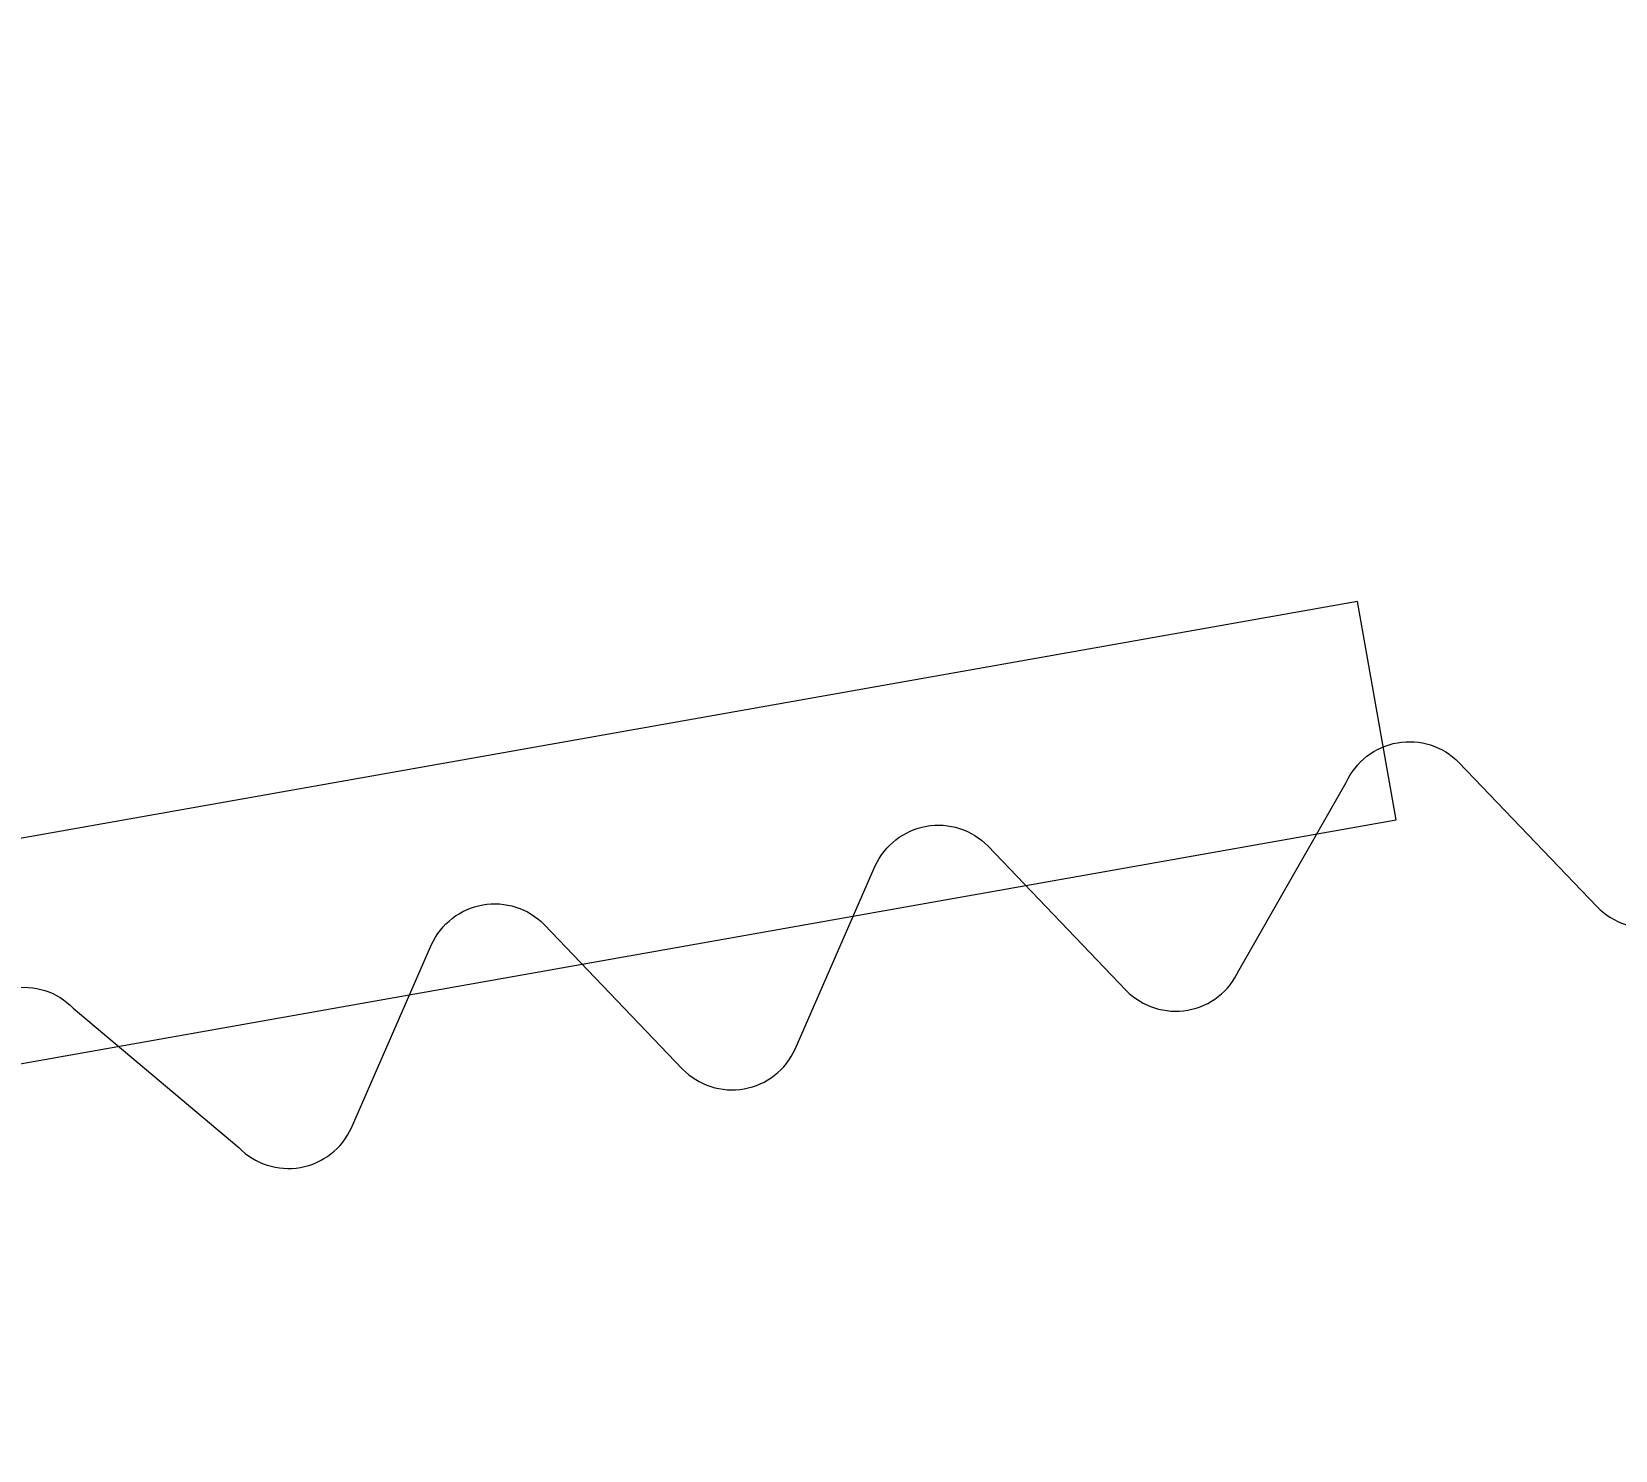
# Model space of a CAD drawing. Header units: millimetres. Extents: x -434100 to 9270898, y 0 to 249028.
# Drawn here: x 75438.29 to 75445.25, y 106329.31 to 106335.55 of the extents above; entities that cross this region are included whole.
import ezdxf
from ezdxf import colors
from ezdxf.entities.mleader import LeaderData, LeaderLine
from ezdxf.math import Vec2, Vec3

# ---------------------------------------------------------------- set-up
doc = ezdxf.new("R2010")
doc.units = ezdxf.units.MM
doc.header["$MEASUREMENT"] = 0
doc.layers.get('0').update_dxf_attribs({"color": 250, "lineweight": 9})
for name, color, linetype, lineweight in [('АР_Отметки', 250, 'Continuous', 15), ('АР_Размеры', 175, 'Continuous', 9), ('АР_Сущ Несущая стена', 216, 'Continuous', 30)]:
    doc.layers.add(name, color=color, linetype=linetype, lineweight=lineweight)
doc.styles.add('ISOCPEUR', font='isocpeur.TTF', dxfattribs={"width": 0.7})

# ---------------------------------------------------------------- blocks, each defined once
blk = doc.blocks.new('_DotSmall')
at = {"color": 0, "linetype": 'ByBlock', "const_width": 0.5}
blk.add_lwpolyline([(-0.0625, 0, 1), (0.0625, 0, 1)], format="xyb", close=True, dxfattribs=at)

msp = doc.modelspace()

# ---------------------------------------------------------------- linework, layer by layer
at = {"layer": 'АР_Размеры', "color": 5}
msp.add_lwpolyline([(75394.0069, 106323.1685), (75444.2877, 106332.0801), (75444.1174, 106333.0406), (75393.8367, 106324.129)], close=True, dxfattribs=at)
msp.add_lwpolyline([(75394.0069, 106323.1685), (75444.2877, 106332.0801), (75444.1174, 106333.0406), (75393.8367, 106324.129)], close=True, dxfattribs=at)
msp.add_lwpolyline([(75394.0069, 106323.1685), (75444.2877, 106332.0801), (75444.1174, 106333.0406), (75393.8367, 106324.129)], close=True, dxfattribs=at)
msp.add_lwpolyline([(75394.0069, 106323.1685), (75444.2877, 106332.0801), (75444.1174, 106333.0406), (75393.8367, 106324.129)], close=True, dxfattribs=at)
msp.add_lwpolyline([(75394.0069, 106323.1685), (75444.2877, 106332.0801), (75444.1174, 106333.0406), (75393.8367, 106324.129)], close=True, dxfattribs=at)
msp.add_lwpolyline([(75394.0069, 106323.1685), (75444.2877, 106332.0801), (75444.1174, 106333.0406), (75393.8367, 106324.129)], close=True, dxfattribs=at)
msp.add_lwpolyline([(75394.0069, 106323.1685), (75444.2877, 106332.0801), (75444.1174, 106333.0406), (75393.8367, 106324.129)], close=True, dxfattribs=at)
msp.add_lwpolyline([(75394.0069, 106323.1685), (75444.2877, 106332.0801), (75444.1174, 106333.0406), (75393.8367, 106324.129)], close=True, dxfattribs=at)
msp.add_lwpolyline([(75394.0069, 106323.1685), (75444.2877, 106332.0801), (75444.1174, 106333.0406), (75393.8367, 106324.129)], close=True, dxfattribs=at)
msp.add_lwpolyline([(75394.0069, 106323.1685), (75444.2877, 106332.0801), (75444.1174, 106333.0406), (75393.8367, 106324.129)], close=True, dxfattribs=at)
msp.add_lwpolyline([(75394.0069, 106323.1685), (75444.2877, 106332.0801), (75444.1174, 106333.0406), (75393.8367, 106324.129)], close=True, dxfattribs=at)
msp.add_lwpolyline([(75394.0069, 106323.1685), (75444.2877, 106332.0801), (75444.1174, 106333.0406), (75393.8367, 106324.129)], close=True, dxfattribs=at)
msp.add_lwpolyline([(75394.0069, 106323.1685), (75444.2877, 106332.0801), (75444.1174, 106333.0406), (75393.8367, 106324.129)], close=True, dxfattribs=at)
msp.add_lwpolyline([(75394.0069, 106323.1685), (75444.2877, 106332.0801), (75444.1174, 106333.0406), (75393.8367, 106324.129)], close=True, dxfattribs=at)
msp.add_lwpolyline([(75394.0069, 106323.1685), (75444.2877, 106332.0801), (75444.1174, 106333.0406), (75393.8367, 106324.129)], close=True, dxfattribs=at)
msp.add_lwpolyline([(75394.0069, 106323.1685), (75444.2877, 106332.0801), (75444.1174, 106333.0406), (75393.8367, 106324.129)], close=True, dxfattribs=at)
msp.add_lwpolyline([(75394.0069, 106323.1685), (75444.2877, 106332.0801), (75444.1174, 106333.0406), (75393.8367, 106324.129)], close=True, dxfattribs=at)
msp.add_lwpolyline([(75394.0069, 106323.1685), (75444.2877, 106332.0801), (75444.1174, 106333.0406), (75393.8367, 106324.129)], close=True, dxfattribs=at)
msp.add_lwpolyline([(75394.0069, 106323.1685), (75444.2877, 106332.0801), (75444.1174, 106333.0406), (75393.8367, 106324.129)], close=True, dxfattribs=at)
msp.add_lwpolyline([(75394.0069, 106323.1685), (75444.2877, 106332.0801), (75444.1174, 106333.0406), (75393.8367, 106324.129)], close=True, dxfattribs=at)
msp.add_lwpolyline([(75394.0069, 106323.1685), (75444.2877, 106332.0801), (75444.1174, 106333.0406), (75393.8367, 106324.129)], close=True, dxfattribs=at)
msp.add_lwpolyline([(75394.0069, 106323.1685), (75444.2877, 106332.0801), (75444.1174, 106333.0406), (75393.8367, 106324.129)], close=True, dxfattribs=at)
msp.add_lwpolyline([(75394.0069, 106323.1685), (75444.2877, 106332.0801), (75444.1174, 106333.0406), (75393.8367, 106324.129)], close=True, dxfattribs=at)
msp.add_lwpolyline([(75394.0069, 106323.1685), (75444.2877, 106332.0801), (75444.1174, 106333.0406), (75393.8367, 106324.129)], close=True, dxfattribs=at)
msp.add_lwpolyline([(75394.0069, 106323.1685), (75444.2877, 106332.0801), (75444.1174, 106333.0406), (75393.8367, 106324.129)], close=True, dxfattribs=at)
msp.add_lwpolyline([(75394.0069, 106323.1685), (75444.2877, 106332.0801), (75444.1174, 106333.0406), (75393.8367, 106324.129)], close=True, dxfattribs=at)
msp.add_lwpolyline([(75394.0069, 106323.1685), (75444.2877, 106332.0801), (75444.1174, 106333.0406), (75393.8367, 106324.129)], close=True, dxfattribs=at)
msp.add_lwpolyline([(75394.0069, 106323.1685), (75444.2877, 106332.0801), (75444.1174, 106333.0406), (75393.8367, 106324.129)], close=True, dxfattribs=at)
msp.add_lwpolyline([(75394.0069, 106323.1685), (75444.2877, 106332.0801), (75444.1174, 106333.0406), (75393.8367, 106324.129)], close=True, dxfattribs=at)
msp.add_lwpolyline([(75394.0069, 106323.1685), (75444.2877, 106332.0801), (75444.1174, 106333.0406), (75393.8367, 106324.129)], close=True, dxfattribs=at)
msp.add_lwpolyline([(75394.0069, 106323.1685), (75444.2877, 106332.0801), (75444.1174, 106333.0406), (75393.8367, 106324.129)], close=True, dxfattribs=at)
msp.add_lwpolyline([(75394.0069, 106323.1685), (75444.2877, 106332.0801), (75444.1174, 106333.0406), (75393.8367, 106324.129)], close=True, dxfattribs=at)
msp.add_lwpolyline([(75394.0069, 106323.1685), (75444.2877, 106332.0801), (75444.1174, 106333.0406), (75393.8367, 106324.129)], close=True, dxfattribs=at)
msp.add_lwpolyline([(75394.0069, 106323.1685), (75444.2877, 106332.0801), (75444.1174, 106333.0406), (75393.8367, 106324.129)], close=True, dxfattribs=at)
msp.add_lwpolyline([(75394.0069, 106323.1685), (75444.2877, 106332.0801), (75444.1174, 106333.0406), (75393.8367, 106324.129)], close=True, dxfattribs=at)
msp.add_lwpolyline([(75394.0069, 106323.1685), (75444.2877, 106332.0801), (75444.1174, 106333.0406), (75393.8367, 106324.129)], close=True, dxfattribs=at)
msp.add_lwpolyline([(75394.0069, 106323.1685), (75444.2877, 106332.0801), (75444.1174, 106333.0406), (75393.8367, 106324.129)], close=True, dxfattribs=at)
msp.add_lwpolyline([(75394.0069, 106323.1685), (75444.2877, 106332.0801), (75444.1174, 106333.0406), (75393.8367, 106324.129)], close=True, dxfattribs=at)
msp.add_lwpolyline([(75394.0069, 106323.1685), (75444.2877, 106332.0801), (75444.1174, 106333.0406), (75393.8367, 106324.129)], close=True, dxfattribs=at)
msp.add_lwpolyline([(75394.0069, 106323.1685), (75444.2877, 106332.0801), (75444.1174, 106333.0406), (75393.8367, 106324.129)], close=True, dxfattribs=at)
msp.add_lwpolyline([(75394.0069, 106323.1685), (75444.2877, 106332.0801), (75444.1174, 106333.0406), (75393.8367, 106324.129)], close=True, dxfattribs=at)
msp.add_lwpolyline([(75394.0069, 106323.1685), (75444.2877, 106332.0801), (75444.1174, 106333.0406), (75393.8367, 106324.129)], close=True, dxfattribs=at)
msp.add_lwpolyline([(75394.0069, 106323.1685), (75444.2877, 106332.0801), (75444.1174, 106333.0406), (75393.8367, 106324.129)], close=True, dxfattribs=at)
msp.add_lwpolyline([(75394.0069, 106323.1685), (75444.2877, 106332.0801), (75444.1174, 106333.0406), (75393.8367, 106324.129)], close=True, dxfattribs=at)
msp.add_lwpolyline([(75394.0069, 106323.1685), (75444.2877, 106332.0801), (75444.1174, 106333.0406), (75393.8367, 106324.129)], close=True, dxfattribs=at)
msp.add_lwpolyline([(75394.0069, 106323.1685), (75444.2877, 106332.0801), (75444.1174, 106333.0406), (75393.8367, 106324.129)], close=True, dxfattribs=at)
msp.add_lwpolyline([(75394.0069, 106323.1685), (75444.2877, 106332.0801), (75444.1174, 106333.0406), (75393.8367, 106324.129)], close=True, dxfattribs=at)
msp.add_lwpolyline([(75394.0069, 106323.1685), (75444.2877, 106332.0801), (75444.1174, 106333.0406), (75393.8367, 106324.129)], close=True, dxfattribs=at)
msp.add_lwpolyline([(75394.0069, 106323.1685), (75444.2877, 106332.0801), (75444.1174, 106333.0406), (75393.8367, 106324.129)], close=True, dxfattribs=at)
msp.add_lwpolyline([(75394.0069, 106323.1685), (75444.2877, 106332.0801), (75444.1174, 106333.0406), (75393.8367, 106324.129)], close=True, dxfattribs=at)
msp.add_lwpolyline([(75394.0069, 106323.1685), (75444.2877, 106332.0801), (75444.1174, 106333.0406), (75393.8367, 106324.129)], close=True, dxfattribs=at)
msp.add_lwpolyline([(75394.0069, 106323.1685), (75444.2877, 106332.0801), (75444.1174, 106333.0406), (75393.8367, 106324.129)], close=True, dxfattribs=at)
msp.add_lwpolyline([(75394.0069, 106323.1685), (75444.2877, 106332.0801), (75444.1174, 106333.0406), (75393.8367, 106324.129)], close=True, dxfattribs=at)
msp.add_lwpolyline([(75394.0069, 106323.1685), (75444.2877, 106332.0801), (75444.1174, 106333.0406), (75393.8367, 106324.129)], close=True, dxfattribs=at)
msp.add_lwpolyline([(75394.0069, 106323.1685), (75444.2877, 106332.0801), (75444.1174, 106333.0406), (75393.8367, 106324.129)], close=True, dxfattribs=at)
msp.add_lwpolyline([(75394.0069, 106323.1685), (75444.2877, 106332.0801), (75444.1174, 106333.0406), (75393.8367, 106324.129)], close=True, dxfattribs=at)
msp.add_lwpolyline([(75394.0069, 106323.1685), (75444.2877, 106332.0801), (75444.1174, 106333.0406), (75393.8367, 106324.129)], close=True, dxfattribs=at)
msp.add_lwpolyline([(75394.0069, 106323.1685), (75444.2877, 106332.0801), (75444.1174, 106333.0406), (75393.8367, 106324.129)], close=True, dxfattribs=at)
msp.add_lwpolyline([(75394.0069, 106323.1685), (75444.2877, 106332.0801), (75444.1174, 106333.0406), (75393.8367, 106324.129)], close=True, dxfattribs=at)
msp.add_lwpolyline([(75394.0069, 106323.1685), (75444.2877, 106332.0801), (75444.1174, 106333.0406), (75393.8367, 106324.129)], close=True, dxfattribs=at)
msp.add_lwpolyline([(75394.0069, 106323.1685), (75444.2877, 106332.0801), (75444.1174, 106333.0406), (75393.8367, 106324.129)], close=True, dxfattribs=at)
msp.add_lwpolyline([(75394.0069, 106323.1685), (75444.2877, 106332.0801), (75444.1174, 106333.0406), (75393.8367, 106324.129)], close=True, dxfattribs=at)
msp.add_lwpolyline([(75394.0069, 106323.1685), (75444.2877, 106332.0801), (75444.1174, 106333.0406), (75393.8367, 106324.129)], close=True, dxfattribs=at)
msp.add_lwpolyline([(75394.0069, 106323.1685), (75444.2877, 106332.0801), (75444.1174, 106333.0406), (75393.8367, 106324.129)], close=True, dxfattribs=at)
msp.add_lwpolyline([(75394.0069, 106323.1685), (75444.2877, 106332.0801), (75444.1174, 106333.0406), (75393.8367, 106324.129)], close=True, dxfattribs=at)
msp.add_lwpolyline([(75394.0069, 106323.1685), (75444.2877, 106332.0801), (75444.1174, 106333.0406), (75393.8367, 106324.129)], close=True, dxfattribs=at)
msp.add_lwpolyline([(75394.0069, 106323.1685), (75444.2877, 106332.0801), (75444.1174, 106333.0406), (75393.8367, 106324.129)], close=True, dxfattribs=at)
msp.add_lwpolyline([(75394.0069, 106323.1685), (75444.2877, 106332.0801), (75444.1174, 106333.0406), (75393.8367, 106324.129)], close=True, dxfattribs=at)
at = {"layer": 'АР_Размеры', "color": 5, "lineweight": 0, "ltscale": 100, "transparency": 33554687}
msp.add_lwpolyline([(75437.973, 106331.1644, -0.527868), (75438.4686, 106331.2522), (75439.1966, 106330.6383, 0.527868), (75439.6922, 106330.7261), (75440.0447, 106331.5315, -0.527868), (75440.5403, 106331.6194), (75441.1481, 106330.9842, 0.527868), (75441.6437, 106331.072), (75441.9963, 106331.8774, -0.527868), (75442.4918, 106331.9653), (75443.0997, 106331.3301, 0.527868), (75443.5953, 106331.4179), (75444.0678, 106332.2446, -0.527868), (75444.5634, 106332.3324), (75445.1713, 106331.6972, 0.527868), (75445.6669, 106331.7851)], format="xyb", dxfattribs=at)
msp.add_lwpolyline([(75437.973, 106331.1644, -0.527868), (75438.4686, 106331.2522), (75439.1966, 106330.6383, 0.527868), (75439.6922, 106330.7261), (75440.0447, 106331.5315, -0.527868), (75440.5403, 106331.6194), (75441.1481, 106330.9842, 0.527868), (75441.6437, 106331.072), (75441.9963, 106331.8774, -0.527868), (75442.4918, 106331.9653), (75443.0997, 106331.3301, 0.527868), (75443.5953, 106331.4179), (75444.0678, 106332.2446, -0.527868), (75444.5634, 106332.3324), (75445.1713, 106331.6972, 0.527868), (75445.6669, 106331.7851)], format="xyb", dxfattribs=at)
msp.add_lwpolyline([(75437.973, 106331.1644, -0.527868), (75438.4686, 106331.2522), (75439.1966, 106330.6383, 0.527868), (75439.6922, 106330.7261), (75440.0447, 106331.5315, -0.527868), (75440.5403, 106331.6194), (75441.1481, 106330.9842, 0.527868), (75441.6437, 106331.072), (75441.9963, 106331.8774, -0.527868), (75442.4918, 106331.9653), (75443.0997, 106331.3301, 0.527868), (75443.5953, 106331.4179), (75444.0678, 106332.2446, -0.527868), (75444.5634, 106332.3324), (75445.1713, 106331.6972, 0.527868), (75445.6669, 106331.7851)], format="xyb", dxfattribs=at)
msp.add_lwpolyline([(75437.973, 106331.1644, -0.527868), (75438.4686, 106331.2522), (75439.1966, 106330.6383, 0.527868), (75439.6922, 106330.7261), (75440.0447, 106331.5315, -0.527868), (75440.5403, 106331.6194), (75441.1481, 106330.9842, 0.527868), (75441.6437, 106331.072), (75441.9963, 106331.8774, -0.527868), (75442.4918, 106331.9653), (75443.0997, 106331.3301, 0.527868), (75443.5953, 106331.4179), (75444.0678, 106332.2446, -0.527868), (75444.5634, 106332.3324), (75445.1713, 106331.6972, 0.527868), (75445.6669, 106331.7851)], format="xyb", dxfattribs=at)
msp.add_lwpolyline([(75437.973, 106331.1644, -0.527868), (75438.4686, 106331.2522), (75439.1966, 106330.6383, 0.527868), (75439.6922, 106330.7261), (75440.0447, 106331.5315, -0.527868), (75440.5403, 106331.6194), (75441.1481, 106330.9842, 0.527868), (75441.6437, 106331.072), (75441.9963, 106331.8774, -0.527868), (75442.4918, 106331.9653), (75443.0997, 106331.3301, 0.527868), (75443.5953, 106331.4179), (75444.0678, 106332.2446, -0.527868), (75444.5634, 106332.3324), (75445.1713, 106331.6972, 0.527868), (75445.6669, 106331.7851)], format="xyb", dxfattribs=at)
msp.add_lwpolyline([(75437.973, 106331.1644, -0.527868), (75438.4686, 106331.2522), (75439.1966, 106330.6383, 0.527868), (75439.6922, 106330.7261), (75440.0447, 106331.5315, -0.527868), (75440.5403, 106331.6194), (75441.1481, 106330.9842, 0.527868), (75441.6437, 106331.072), (75441.9963, 106331.8774, -0.527868), (75442.4918, 106331.9653), (75443.0997, 106331.3301, 0.527868), (75443.5953, 106331.4179), (75444.0678, 106332.2446, -0.527868), (75444.5634, 106332.3324), (75445.1713, 106331.6972, 0.527868), (75445.6669, 106331.7851)], format="xyb", dxfattribs=at)
msp.add_lwpolyline([(75437.973, 106331.1644, -0.527868), (75438.4686, 106331.2522), (75439.1966, 106330.6383, 0.527868), (75439.6922, 106330.7261), (75440.0447, 106331.5315, -0.527868), (75440.5403, 106331.6194), (75441.1481, 106330.9842, 0.527868), (75441.6437, 106331.072), (75441.9963, 106331.8774, -0.527868), (75442.4918, 106331.9653), (75443.0997, 106331.3301, 0.527868), (75443.5953, 106331.4179), (75444.0678, 106332.2446, -0.527868), (75444.5634, 106332.3324), (75445.1713, 106331.6972, 0.527868), (75445.6669, 106331.7851)], format="xyb", dxfattribs=at)
msp.add_lwpolyline([(75437.973, 106331.1644, -0.527868), (75438.4686, 106331.2522), (75439.1966, 106330.6383, 0.527868), (75439.6922, 106330.7261), (75440.0447, 106331.5315, -0.527868), (75440.5403, 106331.6194), (75441.1481, 106330.9842, 0.527868), (75441.6437, 106331.072), (75441.9963, 106331.8774, -0.527868), (75442.4918, 106331.9653), (75443.0997, 106331.3301, 0.527868), (75443.5953, 106331.4179), (75444.0678, 106332.2446, -0.527868), (75444.5634, 106332.3324), (75445.1713, 106331.6972, 0.527868), (75445.6669, 106331.7851)], format="xyb", dxfattribs=at)
msp.add_lwpolyline([(75437.973, 106331.1644, -0.527868), (75438.4686, 106331.2522), (75439.1966, 106330.6383, 0.527868), (75439.6922, 106330.7261), (75440.0447, 106331.5315, -0.527868), (75440.5403, 106331.6194), (75441.1481, 106330.9842, 0.527868), (75441.6437, 106331.072), (75441.9963, 106331.8774, -0.527868), (75442.4918, 106331.9653), (75443.0997, 106331.3301, 0.527868), (75443.5953, 106331.4179), (75444.0678, 106332.2446, -0.527868), (75444.5634, 106332.3324), (75445.1713, 106331.6972, 0.527868), (75445.6669, 106331.7851)], format="xyb", dxfattribs=at)
msp.add_lwpolyline([(75437.973, 106331.1644, -0.527868), (75438.4686, 106331.2522), (75439.1966, 106330.6383, 0.527868), (75439.6922, 106330.7261), (75440.0447, 106331.5315, -0.527868), (75440.5403, 106331.6194), (75441.1481, 106330.9842, 0.527868), (75441.6437, 106331.072), (75441.9963, 106331.8774, -0.527868), (75442.4918, 106331.9653), (75443.0997, 106331.3301, 0.527868), (75443.5953, 106331.4179), (75444.0678, 106332.2446, -0.527868), (75444.5634, 106332.3324), (75445.1713, 106331.6972, 0.527868), (75445.6669, 106331.7851)], format="xyb", dxfattribs=at)
msp.add_lwpolyline([(75437.973, 106331.1644, -0.527868), (75438.4686, 106331.2522), (75439.1966, 106330.6383, 0.527868), (75439.6922, 106330.7261), (75440.0447, 106331.5315, -0.527868), (75440.5403, 106331.6194), (75441.1481, 106330.9842, 0.527868), (75441.6437, 106331.072), (75441.9963, 106331.8774, -0.527868), (75442.4918, 106331.9653), (75443.0997, 106331.3301, 0.527868), (75443.5953, 106331.4179), (75444.0678, 106332.2446, -0.527868), (75444.5634, 106332.3324), (75445.1713, 106331.6972, 0.527868), (75445.6669, 106331.7851)], format="xyb", dxfattribs=at)
msp.add_lwpolyline([(75437.973, 106331.1644, -0.527868), (75438.4686, 106331.2522), (75439.1966, 106330.6383, 0.527868), (75439.6922, 106330.7261), (75440.0447, 106331.5315, -0.527868), (75440.5403, 106331.6194), (75441.1481, 106330.9842, 0.527868), (75441.6437, 106331.072), (75441.9963, 106331.8774, -0.527868), (75442.4918, 106331.9653), (75443.0997, 106331.3301, 0.527868), (75443.5953, 106331.4179), (75444.0678, 106332.2446, -0.527868), (75444.5634, 106332.3324), (75445.1713, 106331.6972, 0.527868), (75445.6669, 106331.7851)], format="xyb", dxfattribs=at)
msp.add_lwpolyline([(75437.973, 106331.1644, -0.527868), (75438.4686, 106331.2522), (75439.1966, 106330.6383, 0.527868), (75439.6922, 106330.7261), (75440.0447, 106331.5315, -0.527868), (75440.5403, 106331.6194), (75441.1481, 106330.9842, 0.527868), (75441.6437, 106331.072), (75441.9963, 106331.8774, -0.527868), (75442.4918, 106331.9653), (75443.0997, 106331.3301, 0.527868), (75443.5953, 106331.4179), (75444.0678, 106332.2446, -0.527868), (75444.5634, 106332.3324), (75445.1713, 106331.6972, 0.527868), (75445.6669, 106331.7851)], format="xyb", dxfattribs=at)
msp.add_lwpolyline([(75437.973, 106331.1644, -0.527868), (75438.4686, 106331.2522), (75439.1966, 106330.6383, 0.527868), (75439.6922, 106330.7261), (75440.0447, 106331.5315, -0.527868), (75440.5403, 106331.6194), (75441.1481, 106330.9842, 0.527868), (75441.6437, 106331.072), (75441.9963, 106331.8774, -0.527868), (75442.4918, 106331.9653), (75443.0997, 106331.3301, 0.527868), (75443.5953, 106331.4179), (75444.0678, 106332.2446, -0.527868), (75444.5634, 106332.3324), (75445.1713, 106331.6972, 0.527868), (75445.6669, 106331.7851)], format="xyb", dxfattribs=at)
msp.add_lwpolyline([(75437.973, 106331.1644, -0.527868), (75438.4686, 106331.2522), (75439.1966, 106330.6383, 0.527868), (75439.6922, 106330.7261), (75440.0447, 106331.5315, -0.527868), (75440.5403, 106331.6194), (75441.1481, 106330.9842, 0.527868), (75441.6437, 106331.072), (75441.9963, 106331.8774, -0.527868), (75442.4918, 106331.9653), (75443.0997, 106331.3301, 0.527868), (75443.5953, 106331.4179), (75444.0678, 106332.2446, -0.527868), (75444.5634, 106332.3324), (75445.1713, 106331.6972, 0.527868), (75445.6669, 106331.7851)], format="xyb", dxfattribs=at)
msp.add_lwpolyline([(75437.973, 106331.1644, -0.527868), (75438.4686, 106331.2522), (75439.1966, 106330.6383, 0.527868), (75439.6922, 106330.7261), (75440.0447, 106331.5315, -0.527868), (75440.5403, 106331.6194), (75441.1481, 106330.9842, 0.527868), (75441.6437, 106331.072), (75441.9963, 106331.8774, -0.527868), (75442.4918, 106331.9653), (75443.0997, 106331.3301, 0.527868), (75443.5953, 106331.4179), (75444.0678, 106332.2446, -0.527868), (75444.5634, 106332.3324), (75445.1713, 106331.6972, 0.527868), (75445.6669, 106331.7851)], format="xyb", dxfattribs=at)
msp.add_lwpolyline([(75437.973, 106331.1644, -0.527868), (75438.4686, 106331.2522), (75439.1966, 106330.6383, 0.527868), (75439.6922, 106330.7261), (75440.0447, 106331.5315, -0.527868), (75440.5403, 106331.6194), (75441.1481, 106330.9842, 0.527868), (75441.6437, 106331.072), (75441.9963, 106331.8774, -0.527868), (75442.4918, 106331.9653), (75443.0997, 106331.3301, 0.527868), (75443.5953, 106331.4179), (75444.0678, 106332.2446, -0.527868), (75444.5634, 106332.3324), (75445.1713, 106331.6972, 0.527868), (75445.6669, 106331.7851)], format="xyb", dxfattribs=at)
msp.add_lwpolyline([(75437.973, 106331.1644, -0.527868), (75438.4686, 106331.2522), (75439.1966, 106330.6383, 0.527868), (75439.6922, 106330.7261), (75440.0447, 106331.5315, -0.527868), (75440.5403, 106331.6194), (75441.1481, 106330.9842, 0.527868), (75441.6437, 106331.072), (75441.9963, 106331.8774, -0.527868), (75442.4918, 106331.9653), (75443.0997, 106331.3301, 0.527868), (75443.5953, 106331.4179), (75444.0678, 106332.2446, -0.527868), (75444.5634, 106332.3324), (75445.1713, 106331.6972, 0.527868), (75445.6669, 106331.7851)], format="xyb", dxfattribs=at)
msp.add_lwpolyline([(75437.973, 106331.1644, -0.527868), (75438.4686, 106331.2522), (75439.1966, 106330.6383, 0.527868), (75439.6922, 106330.7261), (75440.0447, 106331.5315, -0.527868), (75440.5403, 106331.6194), (75441.1481, 106330.9842, 0.527868), (75441.6437, 106331.072), (75441.9963, 106331.8774, -0.527868), (75442.4918, 106331.9653), (75443.0997, 106331.3301, 0.527868), (75443.5953, 106331.4179), (75444.0678, 106332.2446, -0.527868), (75444.5634, 106332.3324), (75445.1713, 106331.6972, 0.527868), (75445.6669, 106331.7851)], format="xyb", dxfattribs=at)
msp.add_lwpolyline([(75437.973, 106331.1644, -0.527868), (75438.4686, 106331.2522), (75439.1966, 106330.6383, 0.527868), (75439.6922, 106330.7261), (75440.0447, 106331.5315, -0.527868), (75440.5403, 106331.6194), (75441.1481, 106330.9842, 0.527868), (75441.6437, 106331.072), (75441.9963, 106331.8774, -0.527868), (75442.4918, 106331.9653), (75443.0997, 106331.3301, 0.527868), (75443.5953, 106331.4179), (75444.0678, 106332.2446, -0.527868), (75444.5634, 106332.3324), (75445.1713, 106331.6972, 0.527868), (75445.6669, 106331.7851)], format="xyb", dxfattribs=at)
msp.add_lwpolyline([(75437.973, 106331.1644, -0.527868), (75438.4686, 106331.2522), (75439.1966, 106330.6383, 0.527868), (75439.6922, 106330.7261), (75440.0447, 106331.5315, -0.527868), (75440.5403, 106331.6194), (75441.1481, 106330.9842, 0.527868), (75441.6437, 106331.072), (75441.9963, 106331.8774, -0.527868), (75442.4918, 106331.9653), (75443.0997, 106331.3301, 0.527868), (75443.5953, 106331.4179), (75444.0678, 106332.2446, -0.527868), (75444.5634, 106332.3324), (75445.1713, 106331.6972, 0.527868), (75445.6669, 106331.7851)], format="xyb", dxfattribs=at)
msp.add_lwpolyline([(75437.973, 106331.1644, -0.527868), (75438.4686, 106331.2522), (75439.1966, 106330.6383, 0.527868), (75439.6922, 106330.7261), (75440.0447, 106331.5315, -0.527868), (75440.5403, 106331.6194), (75441.1481, 106330.9842, 0.527868), (75441.6437, 106331.072), (75441.9963, 106331.8774, -0.527868), (75442.4918, 106331.9653), (75443.0997, 106331.3301, 0.527868), (75443.5953, 106331.4179), (75444.0678, 106332.2446, -0.527868), (75444.5634, 106332.3324), (75445.1713, 106331.6972, 0.527868), (75445.6669, 106331.7851)], format="xyb", dxfattribs=at)
msp.add_lwpolyline([(75437.973, 106331.1644, -0.527868), (75438.4686, 106331.2522), (75439.1966, 106330.6383, 0.527868), (75439.6922, 106330.7261), (75440.0447, 106331.5315, -0.527868), (75440.5403, 106331.6194), (75441.1481, 106330.9842, 0.527868), (75441.6437, 106331.072), (75441.9963, 106331.8774, -0.527868), (75442.4918, 106331.9653), (75443.0997, 106331.3301, 0.527868), (75443.5953, 106331.4179), (75444.0678, 106332.2446, -0.527868), (75444.5634, 106332.3324), (75445.1713, 106331.6972, 0.527868), (75445.6669, 106331.7851)], format="xyb", dxfattribs=at)
msp.add_lwpolyline([(75437.973, 106331.1644, -0.527868), (75438.4686, 106331.2522), (75439.1966, 106330.6383, 0.527868), (75439.6922, 106330.7261), (75440.0447, 106331.5315, -0.527868), (75440.5403, 106331.6194), (75441.1481, 106330.9842, 0.527868), (75441.6437, 106331.072), (75441.9963, 106331.8774, -0.527868), (75442.4918, 106331.9653), (75443.0997, 106331.3301, 0.527868), (75443.5953, 106331.4179), (75444.0678, 106332.2446, -0.527868), (75444.5634, 106332.3324), (75445.1713, 106331.6972, 0.527868), (75445.6669, 106331.7851)], format="xyb", dxfattribs=at)
msp.add_lwpolyline([(75437.973, 106331.1644, -0.527868), (75438.4686, 106331.2522), (75439.1966, 106330.6383, 0.527868), (75439.6922, 106330.7261), (75440.0447, 106331.5315, -0.527868), (75440.5403, 106331.6194), (75441.1481, 106330.9842, 0.527868), (75441.6437, 106331.072), (75441.9963, 106331.8774, -0.527868), (75442.4918, 106331.9653), (75443.0997, 106331.3301, 0.527868), (75443.5953, 106331.4179), (75444.0678, 106332.2446, -0.527868), (75444.5634, 106332.3324), (75445.1713, 106331.6972, 0.527868), (75445.6669, 106331.7851)], format="xyb", dxfattribs=at)
msp.add_lwpolyline([(75437.973, 106331.1644, -0.527868), (75438.4686, 106331.2522), (75439.1966, 106330.6383, 0.527868), (75439.6922, 106330.7261), (75440.0447, 106331.5315, -0.527868), (75440.5403, 106331.6194), (75441.1481, 106330.9842, 0.527868), (75441.6437, 106331.072), (75441.9963, 106331.8774, -0.527868), (75442.4918, 106331.9653), (75443.0997, 106331.3301, 0.527868), (75443.5953, 106331.4179), (75444.0678, 106332.2446, -0.527868), (75444.5634, 106332.3324), (75445.1713, 106331.6972, 0.527868), (75445.6669, 106331.7851)], format="xyb", dxfattribs=at)
msp.add_lwpolyline([(75437.973, 106331.1644, -0.527868), (75438.4686, 106331.2522), (75439.1966, 106330.6383, 0.527868), (75439.6922, 106330.7261), (75440.0447, 106331.5315, -0.527868), (75440.5403, 106331.6194), (75441.1481, 106330.9842, 0.527868), (75441.6437, 106331.072), (75441.9963, 106331.8774, -0.527868), (75442.4918, 106331.9653), (75443.0997, 106331.3301, 0.527868), (75443.5953, 106331.4179), (75444.0678, 106332.2446, -0.527868), (75444.5634, 106332.3324), (75445.1713, 106331.6972, 0.527868), (75445.6669, 106331.7851)], format="xyb", dxfattribs=at)
msp.add_lwpolyline([(75437.973, 106331.1644, -0.527868), (75438.4686, 106331.2522), (75439.1966, 106330.6383, 0.527868), (75439.6922, 106330.7261), (75440.0447, 106331.5315, -0.527868), (75440.5403, 106331.6194), (75441.1481, 106330.9842, 0.527868), (75441.6437, 106331.072), (75441.9963, 106331.8774, -0.527868), (75442.4918, 106331.9653), (75443.0997, 106331.3301, 0.527868), (75443.5953, 106331.4179), (75444.0678, 106332.2446, -0.527868), (75444.5634, 106332.3324), (75445.1713, 106331.6972, 0.527868), (75445.6669, 106331.7851)], format="xyb", dxfattribs=at)
msp.add_lwpolyline([(75437.973, 106331.1644, -0.527868), (75438.4686, 106331.2522), (75439.1966, 106330.6383, 0.527868), (75439.6922, 106330.7261), (75440.0447, 106331.5315, -0.527868), (75440.5403, 106331.6194), (75441.1481, 106330.9842, 0.527868), (75441.6437, 106331.072), (75441.9963, 106331.8774, -0.527868), (75442.4918, 106331.9653), (75443.0997, 106331.3301, 0.527868), (75443.5953, 106331.4179), (75444.0678, 106332.2446, -0.527868), (75444.5634, 106332.3324), (75445.1713, 106331.6972, 0.527868), (75445.6669, 106331.7851)], format="xyb", dxfattribs=at)
msp.add_lwpolyline([(75437.973, 106331.1644, -0.527868), (75438.4686, 106331.2522), (75439.1966, 106330.6383, 0.527868), (75439.6922, 106330.7261), (75440.0447, 106331.5315, -0.527868), (75440.5403, 106331.6194), (75441.1481, 106330.9842, 0.527868), (75441.6437, 106331.072), (75441.9963, 106331.8774, -0.527868), (75442.4918, 106331.9653), (75443.0997, 106331.3301, 0.527868), (75443.5953, 106331.4179), (75444.0678, 106332.2446, -0.527868), (75444.5634, 106332.3324), (75445.1713, 106331.6972, 0.527868), (75445.6669, 106331.7851)], format="xyb", dxfattribs=at)
msp.add_lwpolyline([(75437.973, 106331.1644, -0.527868), (75438.4686, 106331.2522), (75439.1966, 106330.6383, 0.527868), (75439.6922, 106330.7261), (75440.0447, 106331.5315, -0.527868), (75440.5403, 106331.6194), (75441.1481, 106330.9842, 0.527868), (75441.6437, 106331.072), (75441.9963, 106331.8774, -0.527868), (75442.4918, 106331.9653), (75443.0997, 106331.3301, 0.527868), (75443.5953, 106331.4179), (75444.0678, 106332.2446, -0.527868), (75444.5634, 106332.3324), (75445.1713, 106331.6972, 0.527868), (75445.6669, 106331.7851)], format="xyb", dxfattribs=at)
msp.add_lwpolyline([(75437.973, 106331.1644, -0.527868), (75438.4686, 106331.2522), (75439.1966, 106330.6383, 0.527868), (75439.6922, 106330.7261), (75440.0447, 106331.5315, -0.527868), (75440.5403, 106331.6194), (75441.1481, 106330.9842, 0.527868), (75441.6437, 106331.072), (75441.9963, 106331.8774, -0.527868), (75442.4918, 106331.9653), (75443.0997, 106331.3301, 0.527868), (75443.5953, 106331.4179), (75444.0678, 106332.2446, -0.527868), (75444.5634, 106332.3324), (75445.1713, 106331.6972, 0.527868), (75445.6669, 106331.7851)], format="xyb", dxfattribs=at)
msp.add_lwpolyline([(75437.973, 106331.1644, -0.527868), (75438.4686, 106331.2522), (75439.1966, 106330.6383, 0.527868), (75439.6922, 106330.7261), (75440.0447, 106331.5315, -0.527868), (75440.5403, 106331.6194), (75441.1481, 106330.9842, 0.527868), (75441.6437, 106331.072), (75441.9963, 106331.8774, -0.527868), (75442.4918, 106331.9653), (75443.0997, 106331.3301, 0.527868), (75443.5953, 106331.4179), (75444.0678, 106332.2446, -0.527868), (75444.5634, 106332.3324), (75445.1713, 106331.6972, 0.527868), (75445.6669, 106331.7851)], format="xyb", dxfattribs=at)
msp.add_lwpolyline([(75437.973, 106331.1644, -0.527868), (75438.4686, 106331.2522), (75439.1966, 106330.6383, 0.527868), (75439.6922, 106330.7261), (75440.0447, 106331.5315, -0.527868), (75440.5403, 106331.6194), (75441.1481, 106330.9842, 0.527868), (75441.6437, 106331.072), (75441.9963, 106331.8774, -0.527868), (75442.4918, 106331.9653), (75443.0997, 106331.3301, 0.527868), (75443.5953, 106331.4179), (75444.0678, 106332.2446, -0.527868), (75444.5634, 106332.3324), (75445.1713, 106331.6972, 0.527868), (75445.6669, 106331.7851)], format="xyb", dxfattribs=at)
msp.add_lwpolyline([(75437.973, 106331.1644, -0.527868), (75438.4686, 106331.2522), (75439.1966, 106330.6383, 0.527868), (75439.6922, 106330.7261), (75440.0447, 106331.5315, -0.527868), (75440.5403, 106331.6194), (75441.1481, 106330.9842, 0.527868), (75441.6437, 106331.072), (75441.9963, 106331.8774, -0.527868), (75442.4918, 106331.9653), (75443.0997, 106331.3301, 0.527868), (75443.5953, 106331.4179), (75444.0678, 106332.2446, -0.527868), (75444.5634, 106332.3324), (75445.1713, 106331.6972, 0.527868), (75445.6669, 106331.7851)], format="xyb", dxfattribs=at)
msp.add_lwpolyline([(75437.973, 106331.1644, -0.527868), (75438.4686, 106331.2522), (75439.1966, 106330.6383, 0.527868), (75439.6922, 106330.7261), (75440.0447, 106331.5315, -0.527868), (75440.5403, 106331.6194), (75441.1481, 106330.9842, 0.527868), (75441.6437, 106331.072), (75441.9963, 106331.8774, -0.527868), (75442.4918, 106331.9653), (75443.0997, 106331.3301, 0.527868), (75443.5953, 106331.4179), (75444.0678, 106332.2446, -0.527868), (75444.5634, 106332.3324), (75445.1713, 106331.6972, 0.527868), (75445.6669, 106331.7851)], format="xyb", dxfattribs=at)
msp.add_lwpolyline([(75437.973, 106331.1644, -0.527868), (75438.4686, 106331.2522), (75439.1966, 106330.6383, 0.527868), (75439.6922, 106330.7261), (75440.0447, 106331.5315, -0.527868), (75440.5403, 106331.6194), (75441.1481, 106330.9842, 0.527868), (75441.6437, 106331.072), (75441.9963, 106331.8774, -0.527868), (75442.4918, 106331.9653), (75443.0997, 106331.3301, 0.527868), (75443.5953, 106331.4179), (75444.0678, 106332.2446, -0.527868), (75444.5634, 106332.3324), (75445.1713, 106331.6972, 0.527868), (75445.6669, 106331.7851)], format="xyb", dxfattribs=at)
msp.add_lwpolyline([(75437.973, 106331.1644, -0.527868), (75438.4686, 106331.2522), (75439.1966, 106330.6383, 0.527868), (75439.6922, 106330.7261), (75440.0447, 106331.5315, -0.527868), (75440.5403, 106331.6194), (75441.1481, 106330.9842, 0.527868), (75441.6437, 106331.072), (75441.9963, 106331.8774, -0.527868), (75442.4918, 106331.9653), (75443.0997, 106331.3301, 0.527868), (75443.5953, 106331.4179), (75444.0678, 106332.2446, -0.527868), (75444.5634, 106332.3324), (75445.1713, 106331.6972, 0.527868), (75445.6669, 106331.7851)], format="xyb", dxfattribs=at)
msp.add_lwpolyline([(75437.973, 106331.1644, -0.527868), (75438.4686, 106331.2522), (75439.1966, 106330.6383, 0.527868), (75439.6922, 106330.7261), (75440.0447, 106331.5315, -0.527868), (75440.5403, 106331.6194), (75441.1481, 106330.9842, 0.527868), (75441.6437, 106331.072), (75441.9963, 106331.8774, -0.527868), (75442.4918, 106331.9653), (75443.0997, 106331.3301, 0.527868), (75443.5953, 106331.4179), (75444.0678, 106332.2446, -0.527868), (75444.5634, 106332.3324), (75445.1713, 106331.6972, 0.527868), (75445.6669, 106331.7851)], format="xyb", dxfattribs=at)
msp.add_lwpolyline([(75437.973, 106331.1644, -0.527868), (75438.4686, 106331.2522), (75439.1966, 106330.6383, 0.527868), (75439.6922, 106330.7261), (75440.0447, 106331.5315, -0.527868), (75440.5403, 106331.6194), (75441.1481, 106330.9842, 0.527868), (75441.6437, 106331.072), (75441.9963, 106331.8774, -0.527868), (75442.4918, 106331.9653), (75443.0997, 106331.3301, 0.527868), (75443.5953, 106331.4179), (75444.0678, 106332.2446, -0.527868), (75444.5634, 106332.3324), (75445.1713, 106331.6972, 0.527868), (75445.6669, 106331.7851)], format="xyb", dxfattribs=at)
msp.add_lwpolyline([(75437.973, 106331.1644, -0.527868), (75438.4686, 106331.2522), (75439.1966, 106330.6383, 0.527868), (75439.6922, 106330.7261), (75440.0447, 106331.5315, -0.527868), (75440.5403, 106331.6194), (75441.1481, 106330.9842, 0.527868), (75441.6437, 106331.072), (75441.9963, 106331.8774, -0.527868), (75442.4918, 106331.9653), (75443.0997, 106331.3301, 0.527868), (75443.5953, 106331.4179), (75444.0678, 106332.2446, -0.527868), (75444.5634, 106332.3324), (75445.1713, 106331.6972, 0.527868), (75445.6669, 106331.7851)], format="xyb", dxfattribs=at)
msp.add_lwpolyline([(75437.973, 106331.1644, -0.527868), (75438.4686, 106331.2522), (75439.1966, 106330.6383, 0.527868), (75439.6922, 106330.7261), (75440.0447, 106331.5315, -0.527868), (75440.5403, 106331.6194), (75441.1481, 106330.9842, 0.527868), (75441.6437, 106331.072), (75441.9963, 106331.8774, -0.527868), (75442.4918, 106331.9653), (75443.0997, 106331.3301, 0.527868), (75443.5953, 106331.4179), (75444.0678, 106332.2446, -0.527868), (75444.5634, 106332.3324), (75445.1713, 106331.6972, 0.527868), (75445.6669, 106331.7851)], format="xyb", dxfattribs=at)
msp.add_lwpolyline([(75437.973, 106331.1644, -0.527868), (75438.4686, 106331.2522), (75439.1966, 106330.6383, 0.527868), (75439.6922, 106330.7261), (75440.0447, 106331.5315, -0.527868), (75440.5403, 106331.6194), (75441.1481, 106330.9842, 0.527868), (75441.6437, 106331.072), (75441.9963, 106331.8774, -0.527868), (75442.4918, 106331.9653), (75443.0997, 106331.3301, 0.527868), (75443.5953, 106331.4179), (75444.0678, 106332.2446, -0.527868), (75444.5634, 106332.3324), (75445.1713, 106331.6972, 0.527868), (75445.6669, 106331.7851)], format="xyb", dxfattribs=at)
msp.add_lwpolyline([(75437.973, 106331.1644, -0.527868), (75438.4686, 106331.2522), (75439.1966, 106330.6383, 0.527868), (75439.6922, 106330.7261), (75440.0447, 106331.5315, -0.527868), (75440.5403, 106331.6194), (75441.1481, 106330.9842, 0.527868), (75441.6437, 106331.072), (75441.9963, 106331.8774, -0.527868), (75442.4918, 106331.9653), (75443.0997, 106331.3301, 0.527868), (75443.5953, 106331.4179), (75444.0678, 106332.2446, -0.527868), (75444.5634, 106332.3324), (75445.1713, 106331.6972, 0.527868), (75445.6669, 106331.7851)], format="xyb", dxfattribs=at)
msp.add_lwpolyline([(75437.973, 106331.1644, -0.527868), (75438.4686, 106331.2522), (75439.1966, 106330.6383, 0.527868), (75439.6922, 106330.7261), (75440.0447, 106331.5315, -0.527868), (75440.5403, 106331.6194), (75441.1481, 106330.9842, 0.527868), (75441.6437, 106331.072), (75441.9963, 106331.8774, -0.527868), (75442.4918, 106331.9653), (75443.0997, 106331.3301, 0.527868), (75443.5953, 106331.4179), (75444.0678, 106332.2446, -0.527868), (75444.5634, 106332.3324), (75445.1713, 106331.6972, 0.527868), (75445.6669, 106331.7851)], format="xyb", dxfattribs=at)
msp.add_lwpolyline([(75437.973, 106331.1644, -0.527868), (75438.4686, 106331.2522), (75439.1966, 106330.6383, 0.527868), (75439.6922, 106330.7261), (75440.0447, 106331.5315, -0.527868), (75440.5403, 106331.6194), (75441.1481, 106330.9842, 0.527868), (75441.6437, 106331.072), (75441.9963, 106331.8774, -0.527868), (75442.4918, 106331.9653), (75443.0997, 106331.3301, 0.527868), (75443.5953, 106331.4179), (75444.0678, 106332.2446, -0.527868), (75444.5634, 106332.3324), (75445.1713, 106331.6972, 0.527868), (75445.6669, 106331.7851)], format="xyb", dxfattribs=at)
msp.add_lwpolyline([(75437.973, 106331.1644, -0.527868), (75438.4686, 106331.2522), (75439.1966, 106330.6383, 0.527868), (75439.6922, 106330.7261), (75440.0447, 106331.5315, -0.527868), (75440.5403, 106331.6194), (75441.1481, 106330.9842, 0.527868), (75441.6437, 106331.072), (75441.9963, 106331.8774, -0.527868), (75442.4918, 106331.9653), (75443.0997, 106331.3301, 0.527868), (75443.5953, 106331.4179), (75444.0678, 106332.2446, -0.527868), (75444.5634, 106332.3324), (75445.1713, 106331.6972, 0.527868), (75445.6669, 106331.7851)], format="xyb", dxfattribs=at)
msp.add_lwpolyline([(75437.973, 106331.1644, -0.527868), (75438.4686, 106331.2522), (75439.1966, 106330.6383, 0.527868), (75439.6922, 106330.7261), (75440.0447, 106331.5315, -0.527868), (75440.5403, 106331.6194), (75441.1481, 106330.9842, 0.527868), (75441.6437, 106331.072), (75441.9963, 106331.8774, -0.527868), (75442.4918, 106331.9653), (75443.0997, 106331.3301, 0.527868), (75443.5953, 106331.4179), (75444.0678, 106332.2446, -0.527868), (75444.5634, 106332.3324), (75445.1713, 106331.6972, 0.527868), (75445.6669, 106331.7851)], format="xyb", dxfattribs=at)
msp.add_lwpolyline([(75437.973, 106331.1644, -0.527868), (75438.4686, 106331.2522), (75439.1966, 106330.6383, 0.527868), (75439.6922, 106330.7261), (75440.0447, 106331.5315, -0.527868), (75440.5403, 106331.6194), (75441.1481, 106330.9842, 0.527868), (75441.6437, 106331.072), (75441.9963, 106331.8774, -0.527868), (75442.4918, 106331.9653), (75443.0997, 106331.3301, 0.527868), (75443.5953, 106331.4179), (75444.0678, 106332.2446, -0.527868), (75444.5634, 106332.3324), (75445.1713, 106331.6972, 0.527868), (75445.6669, 106331.7851)], format="xyb", dxfattribs=at)
msp.add_lwpolyline([(75437.973, 106331.1644, -0.527868), (75438.4686, 106331.2522), (75439.1966, 106330.6383, 0.527868), (75439.6922, 106330.7261), (75440.0447, 106331.5315, -0.527868), (75440.5403, 106331.6194), (75441.1481, 106330.9842, 0.527868), (75441.6437, 106331.072), (75441.9963, 106331.8774, -0.527868), (75442.4918, 106331.9653), (75443.0997, 106331.3301, 0.527868), (75443.5953, 106331.4179), (75444.0678, 106332.2446, -0.527868), (75444.5634, 106332.3324), (75445.1713, 106331.6972, 0.527868), (75445.6669, 106331.7851)], format="xyb", dxfattribs=at)
msp.add_lwpolyline([(75437.973, 106331.1644, -0.527868), (75438.4686, 106331.2522), (75439.1966, 106330.6383, 0.527868), (75439.6922, 106330.7261), (75440.0447, 106331.5315, -0.527868), (75440.5403, 106331.6194), (75441.1481, 106330.9842, 0.527868), (75441.6437, 106331.072), (75441.9963, 106331.8774, -0.527868), (75442.4918, 106331.9653), (75443.0997, 106331.3301, 0.527868), (75443.5953, 106331.4179), (75444.0678, 106332.2446, -0.527868), (75444.5634, 106332.3324), (75445.1713, 106331.6972, 0.527868), (75445.6669, 106331.7851)], format="xyb", dxfattribs=at)
msp.add_lwpolyline([(75437.973, 106331.1644, -0.527868), (75438.4686, 106331.2522), (75439.1966, 106330.6383, 0.527868), (75439.6922, 106330.7261), (75440.0447, 106331.5315, -0.527868), (75440.5403, 106331.6194), (75441.1481, 106330.9842, 0.527868), (75441.6437, 106331.072), (75441.9963, 106331.8774, -0.527868), (75442.4918, 106331.9653), (75443.0997, 106331.3301, 0.527868), (75443.5953, 106331.4179), (75444.0678, 106332.2446, -0.527868), (75444.5634, 106332.3324), (75445.1713, 106331.6972, 0.527868), (75445.6669, 106331.7851)], format="xyb", dxfattribs=at)
msp.add_lwpolyline([(75437.973, 106331.1644, -0.527868), (75438.4686, 106331.2522), (75439.1966, 106330.6383, 0.527868), (75439.6922, 106330.7261), (75440.0447, 106331.5315, -0.527868), (75440.5403, 106331.6194), (75441.1481, 106330.9842, 0.527868), (75441.6437, 106331.072), (75441.9963, 106331.8774, -0.527868), (75442.4918, 106331.9653), (75443.0997, 106331.3301, 0.527868), (75443.5953, 106331.4179), (75444.0678, 106332.2446, -0.527868), (75444.5634, 106332.3324), (75445.1713, 106331.6972, 0.527868), (75445.6669, 106331.7851)], format="xyb", dxfattribs=at)
msp.add_lwpolyline([(75437.973, 106331.1644, -0.527868), (75438.4686, 106331.2522), (75439.1966, 106330.6383, 0.527868), (75439.6922, 106330.7261), (75440.0447, 106331.5315, -0.527868), (75440.5403, 106331.6194), (75441.1481, 106330.9842, 0.527868), (75441.6437, 106331.072), (75441.9963, 106331.8774, -0.527868), (75442.4918, 106331.9653), (75443.0997, 106331.3301, 0.527868), (75443.5953, 106331.4179), (75444.0678, 106332.2446, -0.527868), (75444.5634, 106332.3324), (75445.1713, 106331.6972, 0.527868), (75445.6669, 106331.7851)], format="xyb", dxfattribs=at)
msp.add_lwpolyline([(75437.973, 106331.1644, -0.527868), (75438.4686, 106331.2522), (75439.1966, 106330.6383, 0.527868), (75439.6922, 106330.7261), (75440.0447, 106331.5315, -0.527868), (75440.5403, 106331.6194), (75441.1481, 106330.9842, 0.527868), (75441.6437, 106331.072), (75441.9963, 106331.8774, -0.527868), (75442.4918, 106331.9653), (75443.0997, 106331.3301, 0.527868), (75443.5953, 106331.4179), (75444.0678, 106332.2446, -0.527868), (75444.5634, 106332.3324), (75445.1713, 106331.6972, 0.527868), (75445.6669, 106331.7851)], format="xyb", dxfattribs=at)
msp.add_lwpolyline([(75437.973, 106331.1644, -0.527868), (75438.4686, 106331.2522), (75439.1966, 106330.6383, 0.527868), (75439.6922, 106330.7261), (75440.0447, 106331.5315, -0.527868), (75440.5403, 106331.6194), (75441.1481, 106330.9842, 0.527868), (75441.6437, 106331.072), (75441.9963, 106331.8774, -0.527868), (75442.4918, 106331.9653), (75443.0997, 106331.3301, 0.527868), (75443.5953, 106331.4179), (75444.0678, 106332.2446, -0.527868), (75444.5634, 106332.3324), (75445.1713, 106331.6972, 0.527868), (75445.6669, 106331.7851)], format="xyb", dxfattribs=at)
msp.add_lwpolyline([(75437.973, 106331.1644, -0.527868), (75438.4686, 106331.2522), (75439.1966, 106330.6383, 0.527868), (75439.6922, 106330.7261), (75440.0447, 106331.5315, -0.527868), (75440.5403, 106331.6194), (75441.1481, 106330.9842, 0.527868), (75441.6437, 106331.072), (75441.9963, 106331.8774, -0.527868), (75442.4918, 106331.9653), (75443.0997, 106331.3301, 0.527868), (75443.5953, 106331.4179), (75444.0678, 106332.2446, -0.527868), (75444.5634, 106332.3324), (75445.1713, 106331.6972, 0.527868), (75445.6669, 106331.7851)], format="xyb", dxfattribs=at)
msp.add_lwpolyline([(75437.973, 106331.1644, -0.527868), (75438.4686, 106331.2522), (75439.1966, 106330.6383, 0.527868), (75439.6922, 106330.7261), (75440.0447, 106331.5315, -0.527868), (75440.5403, 106331.6194), (75441.1481, 106330.9842, 0.527868), (75441.6437, 106331.072), (75441.9963, 106331.8774, -0.527868), (75442.4918, 106331.9653), (75443.0997, 106331.3301, 0.527868), (75443.5953, 106331.4179), (75444.0678, 106332.2446, -0.527868), (75444.5634, 106332.3324), (75445.1713, 106331.6972, 0.527868), (75445.6669, 106331.7851)], format="xyb", dxfattribs=at)
msp.add_lwpolyline([(75437.973, 106331.1644, -0.527868), (75438.4686, 106331.2522), (75439.1966, 106330.6383, 0.527868), (75439.6922, 106330.7261), (75440.0447, 106331.5315, -0.527868), (75440.5403, 106331.6194), (75441.1481, 106330.9842, 0.527868), (75441.6437, 106331.072), (75441.9963, 106331.8774, -0.527868), (75442.4918, 106331.9653), (75443.0997, 106331.3301, 0.527868), (75443.5953, 106331.4179), (75444.0678, 106332.2446, -0.527868), (75444.5634, 106332.3324), (75445.1713, 106331.6972, 0.527868), (75445.6669, 106331.7851)], format="xyb", dxfattribs=at)
msp.add_lwpolyline([(75437.973, 106331.1644, -0.527868), (75438.4686, 106331.2522), (75439.1966, 106330.6383, 0.527868), (75439.6922, 106330.7261), (75440.0447, 106331.5315, -0.527868), (75440.5403, 106331.6194), (75441.1481, 106330.9842, 0.527868), (75441.6437, 106331.072), (75441.9963, 106331.8774, -0.527868), (75442.4918, 106331.9653), (75443.0997, 106331.3301, 0.527868), (75443.5953, 106331.4179), (75444.0678, 106332.2446, -0.527868), (75444.5634, 106332.3324), (75445.1713, 106331.6972, 0.527868), (75445.6669, 106331.7851)], format="xyb", dxfattribs=at)
msp.add_lwpolyline([(75437.973, 106331.1644, -0.527868), (75438.4686, 106331.2522), (75439.1966, 106330.6383, 0.527868), (75439.6922, 106330.7261), (75440.0447, 106331.5315, -0.527868), (75440.5403, 106331.6194), (75441.1481, 106330.9842, 0.527868), (75441.6437, 106331.072), (75441.9963, 106331.8774, -0.527868), (75442.4918, 106331.9653), (75443.0997, 106331.3301, 0.527868), (75443.5953, 106331.4179), (75444.0678, 106332.2446, -0.527868), (75444.5634, 106332.3324), (75445.1713, 106331.6972, 0.527868), (75445.6669, 106331.7851)], format="xyb", dxfattribs=at)
msp.add_lwpolyline([(75437.973, 106331.1644, -0.527868), (75438.4686, 106331.2522), (75439.1966, 106330.6383, 0.527868), (75439.6922, 106330.7261), (75440.0447, 106331.5315, -0.527868), (75440.5403, 106331.6194), (75441.1481, 106330.9842, 0.527868), (75441.6437, 106331.072), (75441.9963, 106331.8774, -0.527868), (75442.4918, 106331.9653), (75443.0997, 106331.3301, 0.527868), (75443.5953, 106331.4179), (75444.0678, 106332.2446, -0.527868), (75444.5634, 106332.3324), (75445.1713, 106331.6972, 0.527868), (75445.6669, 106331.7851)], format="xyb", dxfattribs=at)
msp.add_lwpolyline([(75437.973, 106331.1644, -0.527868), (75438.4686, 106331.2522), (75439.1966, 106330.6383, 0.527868), (75439.6922, 106330.7261), (75440.0447, 106331.5315, -0.527868), (75440.5403, 106331.6194), (75441.1481, 106330.9842, 0.527868), (75441.6437, 106331.072), (75441.9963, 106331.8774, -0.527868), (75442.4918, 106331.9653), (75443.0997, 106331.3301, 0.527868), (75443.5953, 106331.4179), (75444.0678, 106332.2446, -0.527868), (75444.5634, 106332.3324), (75445.1713, 106331.6972, 0.527868), (75445.6669, 106331.7851)], format="xyb", dxfattribs=at)
msp.add_lwpolyline([(75437.973, 106331.1644, -0.527868), (75438.4686, 106331.2522), (75439.1966, 106330.6383, 0.527868), (75439.6922, 106330.7261), (75440.0447, 106331.5315, -0.527868), (75440.5403, 106331.6194), (75441.1481, 106330.9842, 0.527868), (75441.6437, 106331.072), (75441.9963, 106331.8774, -0.527868), (75442.4918, 106331.9653), (75443.0997, 106331.3301, 0.527868), (75443.5953, 106331.4179), (75444.0678, 106332.2446, -0.527868), (75444.5634, 106332.3324), (75445.1713, 106331.6972, 0.527868), (75445.6669, 106331.7851)], format="xyb", dxfattribs=at)
msp.add_lwpolyline([(75437.973, 106331.1644, -0.527868), (75438.4686, 106331.2522), (75439.1966, 106330.6383, 0.527868), (75439.6922, 106330.7261), (75440.0447, 106331.5315, -0.527868), (75440.5403, 106331.6194), (75441.1481, 106330.9842, 0.527868), (75441.6437, 106331.072), (75441.9963, 106331.8774, -0.527868), (75442.4918, 106331.9653), (75443.0997, 106331.3301, 0.527868), (75443.5953, 106331.4179), (75444.0678, 106332.2446, -0.527868), (75444.5634, 106332.3324), (75445.1713, 106331.6972, 0.527868), (75445.6669, 106331.7851)], format="xyb", dxfattribs=at)
msp.add_lwpolyline([(75437.973, 106331.1644, -0.527868), (75438.4686, 106331.2522), (75439.1966, 106330.6383, 0.527868), (75439.6922, 106330.7261), (75440.0447, 106331.5315, -0.527868), (75440.5403, 106331.6194), (75441.1481, 106330.9842, 0.527868), (75441.6437, 106331.072), (75441.9963, 106331.8774, -0.527868), (75442.4918, 106331.9653), (75443.0997, 106331.3301, 0.527868), (75443.5953, 106331.4179), (75444.0678, 106332.2446, -0.527868), (75444.5634, 106332.3324), (75445.1713, 106331.6972, 0.527868), (75445.6669, 106331.7851)], format="xyb", dxfattribs=at)
msp.add_lwpolyline([(75437.973, 106331.1644, -0.527868), (75438.4686, 106331.2522), (75439.1966, 106330.6383, 0.527868), (75439.6922, 106330.7261), (75440.0447, 106331.5315, -0.527868), (75440.5403, 106331.6194), (75441.1481, 106330.9842, 0.527868), (75441.6437, 106331.072), (75441.9963, 106331.8774, -0.527868), (75442.4918, 106331.9653), (75443.0997, 106331.3301, 0.527868), (75443.5953, 106331.4179), (75444.0678, 106332.2446, -0.527868), (75444.5634, 106332.3324), (75445.1713, 106331.6972, 0.527868), (75445.6669, 106331.7851)], format="xyb", dxfattribs=at)
at = {"layer": 'АР_Сущ Несущая стена', "lineweight": 18, "ltscale": 100}
msp.add_arc((72770.1761, 115484.9159), 9778.6546, 272.59254797, 356.63539137, dxfattribs=at)

# ---------------------------------------------------------------- leaders
at = {"layer": 'АР_Отметки'}
ml = msp.add_multileader_mtext('Standard', dxfattribs=at)
ml.set_content('+8,400', color=256, style='ISOCPEUR')
ml.set_leader_properties(color=256, linetype='Continuous', lineweight=-1)
ml.set_arrow_properties(name='DOTSMALL')
ml.build(insert=Vec2(0, 0))
ml.multileader.update_dxf_attribs({"has_text_frame": 1, "text_left_attachment_type": 4, "text_right_attachment_type": 4, "dogleg_length": 100, "arrow_head_size": 180})
ctx = ml.context
ctx.base_point, ctx.char_height, ctx.arrow_head_size, ctx.landing_gap_size, ctx.plane_origin = Vec3(82494.6764, 128780.1186), 250, 180, 50, Vec3(83037.9576, 129583.0753)
ctx.left_attachment, ctx.right_attachment = 4, 4
notes = []
notes.append((ctx, [(0, (0, 0, 0), (0, 0), (1, 0), 1, [])]))
ctx.mtext.insert, ctx.mtext.width, ctx.mtext.line_spacing_style, ctx.mtext.flow_direction = Vec3(82544.6764, 129113.4519), 852.697031, 2, 5
ml = msp.add_multileader_mtext('Standard', dxfattribs=at)
ml.set_content('+7,050', color=256, style='ISOCPEUR')
ml.set_leader_properties(color=256, linetype='Continuous', lineweight=-1)
ml.set_arrow_properties(name='DOTSMALL')
ml.build(insert=Vec2(0, 0))
ml.multileader.update_dxf_attribs({"has_text_frame": 1, "text_left_attachment_type": 4, "text_right_attachment_type": 4, "dogleg_length": 100, "arrow_head_size": 180})
ctx = ml.context
ctx.base_point, ctx.char_height, ctx.arrow_head_size, ctx.landing_gap_size, ctx.plane_origin = Vec3(87831.4959, 128735), 250, 180, 50, Vec3(87750.1025, 127467.4358)
ctx.left_attachment, ctx.right_attachment = 4, 4
notes.append((ctx, [(0, (0, 0, 0), (0, 0), (1, 0), 1, [])]))
ctx.mtext.insert, ctx.mtext.width, ctx.mtext.line_spacing_style, ctx.mtext.flow_direction = Vec3(87881.4959, 129068.3333), 852.697031, 2, 5
for ctx, leaders in notes:
    for number, flags, end, landing, length, lines in leaders:
        leader = LeaderData()
        leader.index, (leader.has_last_leader_line, leader.has_dogleg_vector, leader.attachment_direction) = number, flags
        leader.last_leader_point, leader.dogleg_vector, leader.dogleg_length = Vec3(end), Vec3(landing), length
        for number, points, colour, breaks in lines:
            line = LeaderLine()
            line.index, line.vertices, line.color, line.breaks = number, Vec3.list(points), colors.encode_raw_color(colour), breaks
            leader.lines.append(line)
        ctx.leaders.append(leader)

doc.saveas('drawing.dxf')
